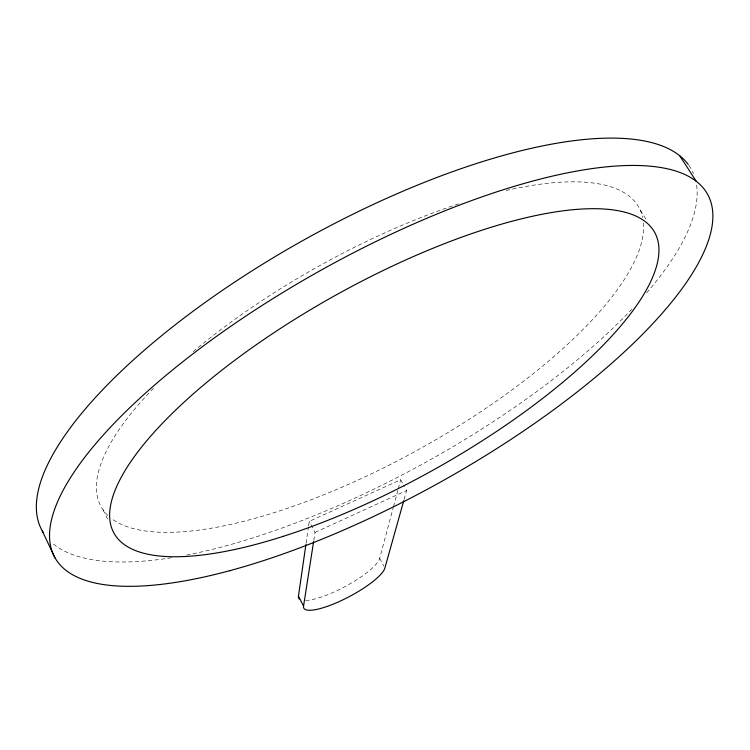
<?xml version="1.0" encoding="UTF-8"?>
<svg xmlns="http://www.w3.org/2000/svg" width="750" height="750" viewBox="0 0 750 750"><rect width="100%" height="100%" fill="white"/><g stroke="black" fill="none" stroke-linecap="round" stroke-linejoin="round"><path stroke-width="0.56" stroke-dasharray="3.75 2.81" d="M306.094 543.234L308.419 527.119M308.578 525.975L309.244 521.372L400.697 479.738L404.456 486.609M313.781 540.459L315.038 532.406L309.244 521.372M305.625 600.487A45.684 11.325 -27.9 0 0 349.387 584.203A45.684 11.325 -27.9 0 0 379.669 558.337L393.188 507.816M393.488 506.691L397.997 489.844M398.297 488.719L400.697 479.738M404.091 499.519L406.613 490.538L405 487.594M315.038 532.406L406.613 490.538M640.35 210.319L646.397 219.919M379.669 558.337L383.831 566.109M103.022 509.812L108.647 521.381M506.147 190.509A307.744 104.372 -29.1 0 1 642.666 217.444M643.491 222.966A307.744 104.372 -29.1 0 1 419.709 448.894A307.744 104.372 -29.1 0 1 111.216 518.334M107.878 515.456A307.744 104.372 -29.1 0 1 154.359 387.441M193.153 351.666A307.744 104.372 -29.1 0 1 461.353 202.997M696.6 185.137A371.512 126.759 -29.1 0 1 645.619 294.056M631.969 309.094A371.512 126.759 -29.1 0 1 186.759 555.047M171.478 557.747A371.512 126.759 -29.1 0 1 51.506 542.381M688.969 165.478A371.512 126.759 -29.1 0 1 693.506 173.737"/><path stroke-width="1.12" d="M299.334 599.044A45.684 11.325 -27.9 0 1 298.453 596.156L305.925 544.378M403.772 500.644L384.872 568.059A45.769 11.072 -27.9 0 1 341.231 600.628A45.769 11.072 -27.9 0 1 303.562 606.066L313.603 541.613M679.706 155.709L696.366 181.509M298.453 596.156L303.562 606.066M42.328 531.038L54.984 557.888M43.472 532.941A371.512 126.759 -29.1 0 1 294.656 245.175A371.512 126.759 -29.1 0 1 688.266 164.512M283.069 536.4A309.366 100.116 -29.1 0 0 656.072 235.275A309.366 100.116 -29.1 0 0 213.731 376.65A309.366 100.116 -29.1 0 0 283.069 536.4M229.444 570.769A373.5 121.603 -29.1 0 0 712.5 209.784A373.5 121.603 -29.1 0 0 201.591 347.297A373.5 121.603 -29.1 0 0 229.444 570.769"/></g></svg>
